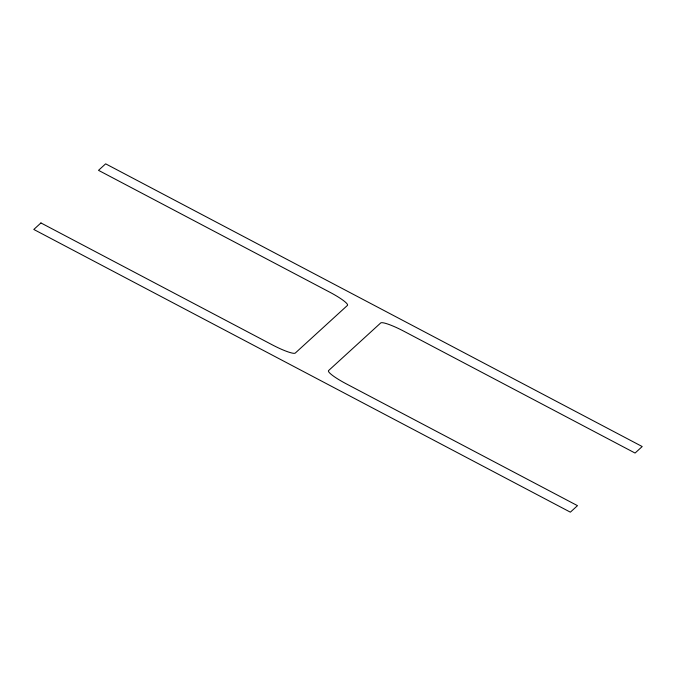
<?xml version="1.0" encoding="UTF-8"?>
<svg xmlns="http://www.w3.org/2000/svg" width="676" height="676" viewBox="0 0 676 676"><rect width="100%" height="100%" fill="white"/><g stroke="black" fill="none" stroke-linecap="round" stroke-linejoin="round"><path stroke-width="1.01" d="M40.932 222.945L33.8 229.46L570.358 512.171L577.49 505.656L346.222 383.807A23.069 3.49 27.3 0 1 328.595 370.566L380.689 322.967A23.069 3.49 27.3 0 1 403.809 331.198L635.068 453.055L642.2 446.54L105.642 163.829L98.51 170.344L329.778 292.193A23.069 3.49 27.3 0 1 347.405 305.434L295.311 353.033A23.069 3.49 27.3 0 1 272.191 344.802L40.932 222.945"/></g></svg>
